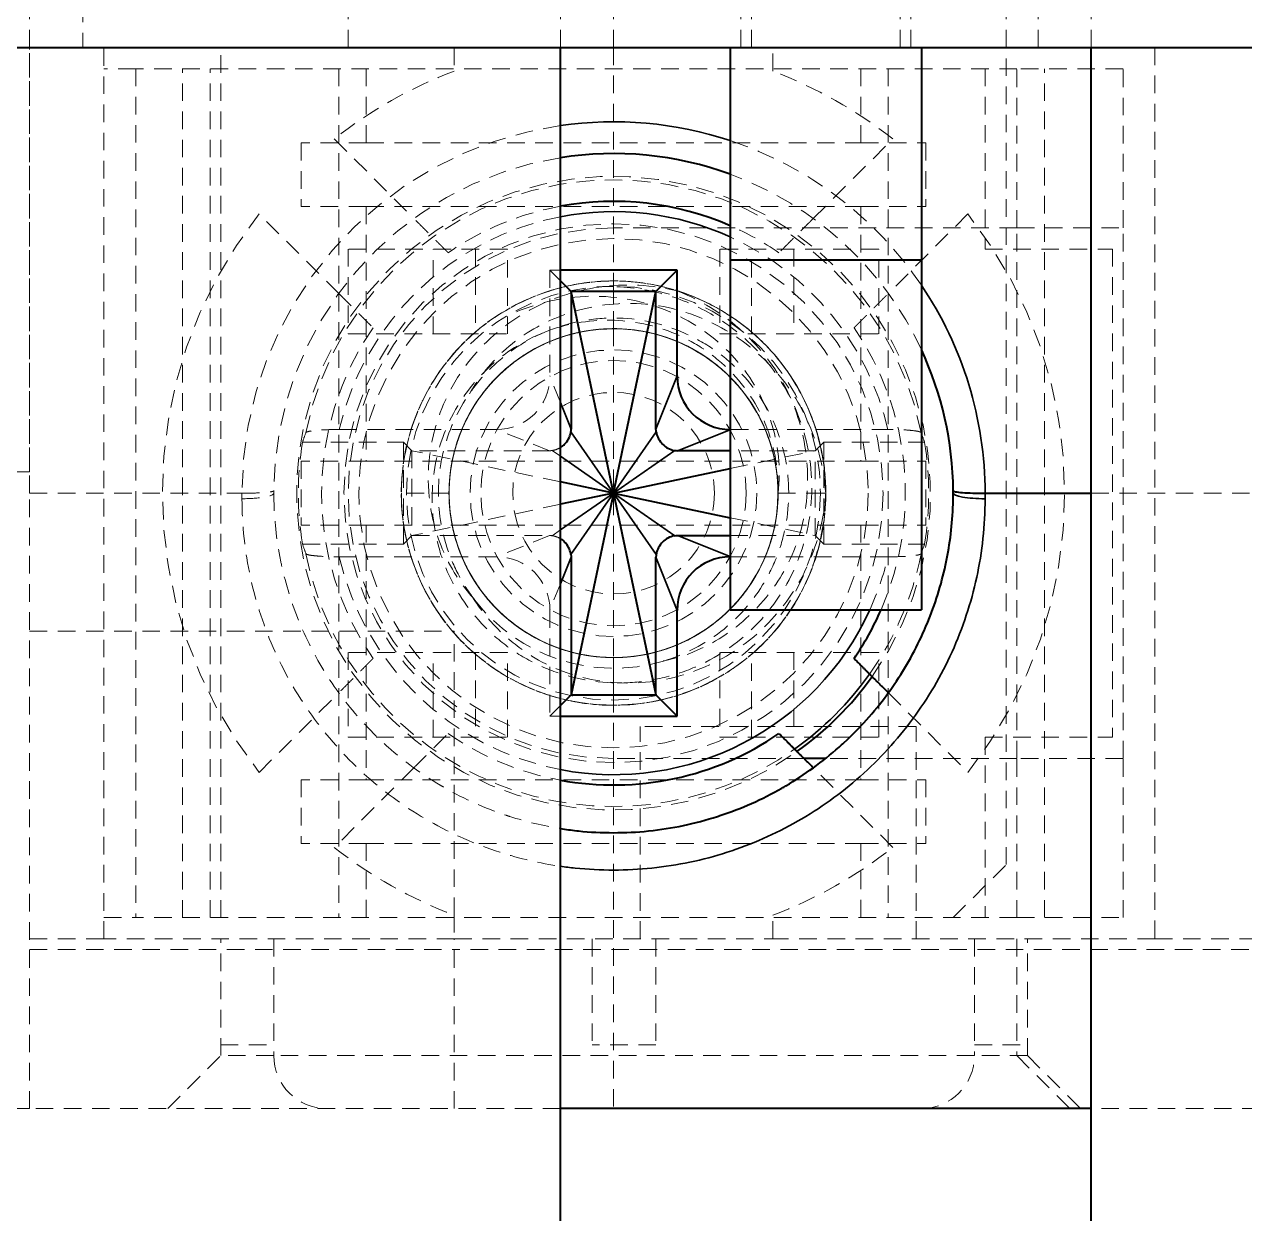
# Model space of a CAD drawing. Header units: inches. Extents: x 6934 to 18973, y 4254 to 7629.
# Drawn here: x 17099.73 to 17111.22, y 4811.96 to 4823.17 of the extents above; entities that cross this region are included whole.
import ezdxf

# ---------------------------------------------------------------- set-up
doc = ezdxf.new("R2010")
doc.units = ezdxf.units.IN
doc.header["$MEASUREMENT"] = 0
doc.linetypes.add('입력 정류부 ASSY$0$DASHED', pattern=[0.2067, 0.1654, -0.0413])
for name, color, linetype, lineweight, true_color in [('입력 정류부 ASSY$0$가려진 것(ISO)', 2, '입력 정류부 ASSY$0$DASHED', 18, 0xffff00), ('입력 정류부 ASSY$0$가려진 좁은 것(ISO)', 2, '입력 정류부 ASSY$0$DASHED', 18, 0xffff00), ('입력 정류부 ASSY$0$가시적인 것(ISO)', 3, 'Continuous', 40, 0x00ff00), ('입력 정류부 ASSY$0$가시적인 좁은 것(ISO)', 3, 'Continuous', 35, 0x00ff00)]:
    doc.layers.add(name, color=color, linetype=linetype, lineweight=lineweight, true_color=true_color)

# ---------------------------------------------------------------- blocks, each defined once
blk = doc.blocks.new('입력 정류부 ASSY')
at = {"layer": '입력 정류부 ASSY$0$가려진 것(ISO)'}
for p, q in [((450.704, 562.94), (450.704, 576.44)), ((455.704, 562.94), (455.704, 576.44)), ((454.904, 562.94), (454.904, 571.94)), ((448.704, 562.94), (448.704, 566.94)), ((451.204, 562.94), (451.204, 564.44)), ((452.404, 562.94), (452.404, 564.44)), ((454.004, 562.94), (454.004, 564.44)), ((455.204, 562.94), (455.204, 564.44)), ((445.704, 562.94), (445.704, 564.14)), ((446.204, 564.14), (446.204, 562.94)), ((452.504, 562.94), (452.504, 564.14)), ((453.904, 562.94), (453.904, 564.14)), ((445.704, 558.94), (445.704, 562.94)), ((445.704, 558.74), (445.704, 562.94)), ((446.404, 554.54), (446.404, 562.94)), ((447.504, 554.74), (447.504, 562.94)), ((449.704, 562.94), (449.704, 562.717)), ((451.204, 562.94), (451.204, 560.69)), ((452.704, 562.717), (452.704, 562.94)), ((454.904, 555.24), (454.904, 562.94)), ((456.304, 562.94), (456.304, 554.54)), ((446.704, 562.74), (446.404, 562.74)), ((455.004, 562.74), (446.704, 562.74)), ((446.704, 562.74), (446.704, 554.74)), ((454.704, 562.74), (454.704, 561.04)), ((456.004, 562.74), (455.004, 562.74)), ((456.004, 561.24), (456.004, 562.74)), ((448.574, 562.078), (449.323, 561.329)), ((453.086, 561.329), (453.835, 562.078)), ((448.262, 562.04), (448.262, 561.44)), ((448.875, 562.04), (448.262, 562.04)), ((448.875, 562.04), (453.534, 562.04)), ((453.534, 562.04), (454.146, 562.04)), ((454.146, 562.04), (454.146, 561.44)), ((448.875, 561.44), (448.262, 561.44)), ((448.875, 561.44), (453.534, 561.44)), ((453.534, 561.44), (454.146, 561.44)), ((448.616, 560.622), (447.866, 561.371)), ((454.542, 561.371), (453.793, 560.622)), ((455.004, 561.24), (451.204, 561.24)), ((455.004, 556.24), (455.004, 561.24)), ((455.004, 561.24), (456.004, 561.24)), ((456.004, 556.24), (456.004, 561.24)), ((450.204, 561.04), (448.704, 561.04)), ((448.704, 561.04), (448.704, 560.24)), ((449.504, 560.24), (449.504, 561.04)), ((450.204, 560.24), (450.204, 561.04)), ((453.704, 561.04), (452.204, 561.04)), ((452.204, 561.04), (452.204, 560.24)), ((452.904, 561.04), (452.904, 560.24)), ((453.704, 560.24), (453.704, 561.04)), ((454.704, 561.04), (455.904, 561.04)), ((455.904, 561.04), (455.904, 556.44)), ((450.604, 560.84), (450.604, 559.845)), ((450.704, 560.84), (450.604, 560.84)), ((450.704, 560.74), (450.604, 560.84)), ((448.704, 560.24), (450.204, 560.24)), ((451.204, 560.29), (451.204, 552.94)), ((452.204, 560.24), (453.704, 560.24)), ((448.62, 559.34), (450.099, 559.34)), ((452.309, 559.34), (453.788, 559.34)), ((448.275, 559.22), (449.224, 559.22)), ((449.224, 558.26), (449.224, 559.22)), ((449.304, 559.14), (449.224, 559.22)), ((453.104, 559.14), (453.184, 559.22)), ((453.184, 559.22), (454.134, 559.22)), ((453.184, 558.26), (453.184, 559.22)), ((449.304, 559.14), (449.304, 558.34)), ((450.602, 559.14), (449.304, 559.14)), ((450.704, 558.846), (449.304, 559.14)), ((453.104, 559.14), (452.304, 559.14)), ((452.304, 558.972), (453.104, 559.14)), ((453.104, 558.34), (453.104, 559.14)), ((448.262, 559.04), (448.262, 558.44)), ((448.875, 559.04), (448.262, 559.04)), ((448.875, 559.04), (453.534, 559.04)), ((453.534, 559.04), (454.146, 559.04)), ((454.146, 559.04), (454.146, 558.44)), ((445.704, 558.94), (444.204, 558.94)), ((445.704, 552.94), (445.704, 558.74)), ((445.704, 558.74), (447.704, 558.74)), ((455.704, 558.74), (457.304, 558.74)), ((450.704, 558.635), (449.304, 558.34)), ((448.875, 558.44), (448.262, 558.44)), ((448.875, 558.44), (453.534, 558.44)), ((452.304, 558.509), (453.104, 558.34)), ((453.534, 558.44), (454.146, 558.44)), ((449.304, 558.34), (449.224, 558.26)), ((449.304, 558.34), (450.602, 558.34)), ((452.304, 558.34), (453.104, 558.34)), ((453.104, 558.34), (453.184, 558.26)), ((448.275, 558.26), (449.224, 558.26)), ((453.184, 558.26), (454.134, 558.26)), ((450.099, 558.14), (448.62, 558.14)), ((453.788, 558.14), (452.309, 558.14)), ((450.604, 557.635), (450.604, 556.64)), ((445.704, 557.44), (449.704, 557.44)), ((449.704, 554.764), (449.704, 557.44)), ((450.204, 557.24), (448.704, 557.24)), ((448.704, 557.24), (448.704, 556.44)), ((449.504, 556.44), (449.504, 557.24)), ((450.204, 556.44), (450.204, 557.24)), ((453.704, 557.24), (452.204, 557.24)), ((452.204, 557.24), (452.204, 556.44)), ((452.904, 557.24), (452.904, 556.44)), ((453.704, 556.44), (453.704, 557.24)), ((447.866, 556.109), (448.616, 556.859)), ((453.793, 556.859), (454.542, 556.109)), ((450.704, 556.74), (450.604, 556.64)), ((450.604, 556.64), (450.704, 556.64)), ((451.454, 554.54), (451.454, 556.54)), ((454.054, 556.54), (451.454, 556.54)), ((454.054, 554.54), (454.054, 556.54)), ((448.704, 556.44), (450.204, 556.44)), ((452.204, 556.44), (453.704, 556.44)), ((454.704, 556.44), (454.704, 554.74)), ((454.704, 556.44), (455.904, 556.44)), ((452.997, 556.24), (451.204, 556.24)), ((455.004, 556.24), (453.202, 556.24)), ((456.004, 556.24), (455.004, 556.24)), ((456.004, 554.74), (456.004, 556.24)), ((449.323, 556.152), (448.574, 555.402)), ((453.835, 555.402), (453.086, 556.152)), ((448.262, 556.04), (448.262, 555.44)), ((448.875, 556.04), (448.262, 556.04)), ((448.875, 556.04), (453.534, 556.04)), ((453.534, 556.04), (454.146, 556.04)), ((454.146, 556.04), (454.146, 555.44)), ((448.875, 555.44), (448.262, 555.44)), ((448.875, 555.44), (453.534, 555.44)), ((453.534, 555.44), (454.146, 555.44)), ((454.404, 554.74), (454.904, 555.24)), ((446.404, 554.74), (446.704, 554.74)), ((455.004, 554.74), (446.704, 554.74)), ((449.704, 554.764), (449.704, 554.54)), ((452.704, 554.54), (452.704, 554.764)), ((455.004, 554.74), (456.004, 554.74)), ((445.704, 554.54), (446.404, 554.54)), ((449.704, 554.54), (446.404, 554.54)), ((447.504, 553.44), (447.504, 554.54)), ((448.004, 554.54), (448.004, 553.44)), ((449.704, 552.94), (449.704, 554.54)), ((449.704, 554.54), (452.704, 554.54)), ((451.004, 554.54), (451.004, 553.54)), ((451.604, 554.54), (451.604, 553.54)), ((456.304, 554.54), (452.704, 554.54)), ((454.604, 554.54), (454.604, 553.44)), ((455.004, 554.54), (455.004, 553.44)), ((455.104, 553.44), (455.104, 554.54)), ((456.304, 554.54), (457.704, 554.54)), ((445.704, 554.44), (449.704, 554.44)), ((474.704, 554.44), (449.704, 554.44)), ((447.504, 553.54), (448.004, 553.54)), ((451.604, 553.54), (451.004, 553.54)), ((454.604, 553.54), (455.104, 553.54)), ((447.004, 552.94), (447.504, 553.44)), ((448.004, 553.44), (447.504, 553.44)), ((455.104, 553.44), (454.604, 553.44)), ((455.004, 553.44), (455.504, 552.94)), ((455.104, 553.44), (455.604, 552.94)), ((444.504, 552.94), (445.704, 552.94)), ((450.704, 552.94), (445.704, 552.94)), ((468.704, 552.94), (455.704, 552.94))]:
    blk.add_line(p, q, dxfattribs=at)
for radius in [2.539, 2.4, 1.95, 1.35, 1.25, 0.95]:
    blk.add_circle((451.204, 558.74), radius, dxfattribs=at)
for centre, radius, start, end in [((451.204, 558.74), 4.25, 110.6673, 128.2437), ((451.204, 558.74), 4.25, 51.7563, 69.3327), ((451.204, 558.74), 3.2, 98.9893, 179.5703), ((451.204, 558.74), 3.2, 25.0078, 69.8945), ((451.204, 558.74), 2.986, 324.6398, 305.3602), ((451.204, 558.74), 2.75, 100.4757, 124.5243), ((451.204, 558.74), 4.25, 141.7563, 218.2437), ((451.204, 558.74), 4.25, 321.7563, 38.2437), ((451.204, 558.74), 2.5, 90, 270), ((451.204, 558.74), 2.75, 55.4757, 66.4218), ((451.204, 558.74), 2.75, 145.4757, 214.5243), ((451.204, 558.74), 1.55, 0.0859, 0), ((451.204, 558.74), 2.75, 336.4218, 34.5243), ((451.204, 558.74), 2.969, 170.6948, 189.3052), ((451.204, 558.74), 2.969, 350.6948, 9.3052), ((451.204, 558.74), 1.65, 217.486, 286.5238), ((451.204, 558.74), 2.75, 235.4757, 259.5243), ((451.204, 558.74), 4.25, 231.7563, 249.3327), ((451.204, 558.74), 4.25, 290.6673, 308.2437), ((448.504, 553.44), 0.5, 180, 270), ((454.104, 553.44), 0.5, 270, 0)]:
    blk.add_arc(centre, radius, start, end, dxfattribs=at)
for centre, major_axis, ratio, start_param, end_param in [((450.066, 559.879), (-0.393, 0.393), 0.939231, 2.387521, 3.895664), ((452.343, 559.879), (0.393, 0.393), 0.939231, 3.886534, 3.895664), ((716.757, 558.338), (-268.637, -0.023), 0.099501, 6.245907, 6.249295), ((185.651, 558.338), (268.637, -0.023), 0.099501, 0.03389, 0.037279), ((716.757, 559.143), (-268.637, 0.023), 0.099501, 0.03389, 0.037279), ((185.651, 559.143), (268.637, 0.023), 0.099501, 6.245907, 6.249295), ((450.066, 557.602), (-0.393, -0.393), 0.939231, 2.387521, 3.895664), ((452.343, 557.602), (0.393, -0.393), 0.939231, 2.387521, 2.396652)]:
    blk.add_ellipse(centre, major_axis=major_axis, ratio=ratio, start_param=start_param, end_param=end_param, dxfattribs=at)
for points, weights in [([(449.646, 561.006), (449.497, 561.155), (449.323, 561.329)], [1.33228603951, 1.25233484819, 1.17025125092]), ([(453.086, 561.329), (452.912, 561.155), (452.763, 561.006)], [1.17025125092, 1.25233484819, 1.33228603952]), ([(448.616, 560.622), (448.789, 560.448), (448.939, 560.299)], [1.17025125093, 1.25233484816, 1.33228603946]), ([(453.47, 560.299), (453.619, 560.448), (453.793, 560.622)], [1.33228603951, 1.25233484819, 1.17025125092]), ([(448.939, 557.182), (448.789, 557.032), (448.616, 556.859)], [1.33228603946, 1.25233484816, 1.17025125093]), ([(449.323, 556.152), (449.497, 556.325), (449.646, 556.475)], [1.17025125092, 1.25233484819, 1.33228603951])]:
    blk.add_rational_spline(points, weights, degree=2, dxfattribs=at)
for points, knots in [([(453.203, 558.739), (453.203, 558.938), (453.174, 559.135), (453.059, 559.512), (452.974, 559.692), (452.79, 559.965), (452.706, 560.067), (452.444, 560.326), (452.23, 560.478), (451.831, 560.645), (451.681, 560.689), (451.403, 560.734), (451.276, 560.743), (450.889, 560.731), (450.63, 560.672), (450.25, 560.504), (450.116, 560.426), (449.889, 560.252), (449.794, 560.163), (449.538, 559.873), (449.406, 559.649), (449.256, 559.23), (449.191, 558.974), (449.219, 558.401), (449.278, 558.141), (449.457, 557.757), (449.535, 557.629), (449.704, 557.411), (449.792, 557.318), (450.086, 557.063), (450.318, 556.93), (450.685, 556.806), (450.807, 556.776), (451.235, 556.717), (451.49, 556.754), (451.926, 556.858), (452.155, 556.967), (452.612, 557.283), (452.776, 557.49), (453.009, 557.85), (453.114, 558.089), (453.192, 558.486), (453.204, 558.613), (453.204, 558.867), (453.192, 558.994), (453.118, 559.374), (453.017, 559.619), (452.736, 560.051), (452.559, 560.234), (452.243, 560.453), (452.13, 560.516), (451.822, 560.652), (451.62, 560.706), (451.153, 560.757), (450.894, 560.733), (450.414, 560.591), (450.176, 560.477), (449.857, 560.224), (449.764, 560.134), (449.593, 559.932), (449.516, 559.82), (449.326, 559.472), (449.247, 559.219), (449.189, 558.706), (449.209, 558.452), (449.312, 558.082), (449.359, 557.961), (449.512, 557.656), (449.636, 557.483), (449.877, 557.239), (449.978, 557.155), (450.292, 556.944), (450.524, 556.845), (451.036, 556.729), (451.301, 556.728), (451.678, 556.793), (451.807, 556.829), (452.172, 556.973), (452.395, 557.114), (452.771, 557.471), (452.92, 557.682), (453.083, 558.049), (453.126, 558.185), (453.185, 558.46), (453.2, 558.6), (453.201, 558.74)], [0.000007, 0.000007, 0.000007, 0.000007, 0.059582, 0.059582, 0.118821, 0.118821, 0.158155, 0.158155, 0.229336, 0.229336, 0.268735, 0.268735, 0.301028, 0.301028, 0.366976, 0.366976, 0.406311, 0.406311, 0.439283, 0.439283, 0.504207, 0.504207, 0.552518, 0.552518, 0.589706, 0.589706, 0.609756, 0.609756, 0.626991, 0.626991, 0.662667, 0.662667, 0.679781, 0.679781, 0.721417, 0.721417, 0.783482, 0.783482, 0.869921, 0.869921, 0.97609, 0.97609, 1.024938, 1.024938, 1.073527, 1.073527, 1.173463, 1.173463, 1.271705, 1.271705, 1.321067, 1.321067, 1.401021, 1.401021, 1.502193, 1.502193, 1.59454, 1.59454, 1.637187, 1.637187, 1.682247, 1.682247, 1.768915, 1.768915, 1.854267, 1.854267, 1.897098, 1.897098, 1.967955, 1.967955, 2.011749, 2.011749, 2.094026, 2.094026, 2.186933, 2.186933, 2.23734, 2.23734, 2.334908, 2.334908, 2.433523, 2.433523, 2.487015, 2.487015, 2.540015, 2.540015, 2.540015, 2.540015]), ([(453.203, 558.74), (453.202, 558.891), (453.185, 559.043), (453.119, 559.331), (453.071, 559.468), (452.954, 559.716), (452.888, 559.828), (452.733, 560.036), (452.646, 560.132), (452.35, 560.399), (452.113, 560.539), (451.736, 560.672), (451.609, 560.703), (451.184, 560.762), (450.938, 560.73), (450.513, 560.633), (450.272, 560.526), (449.94, 560.296), (449.83, 560.201), (449.544, 559.889), (449.411, 559.656), (449.286, 559.312), (449.256, 559.198), (449.205, 558.907), (449.197, 558.728), (449.241, 558.256), (449.33, 558.013), (449.532, 557.627), (449.664, 557.449), (449.921, 557.202), (450.03, 557.116), (450.304, 556.945), (450.473, 556.87), (450.902, 556.748), (451.169, 556.726), (451.593, 556.773), (451.754, 556.81), (452.165, 556.965), (452.368, 557.103), (452.662, 557.361), (452.785, 557.505), (452.977, 557.802), (453.05, 557.953), (453.198, 558.396), (453.212, 558.658), (453.188, 559.022), (453.161, 559.174), (453.08, 559.442), (453.032, 559.56), (452.929, 559.757), (452.878, 559.838), (452.766, 559.993), (452.704, 560.066), (452.548, 560.225), (452.451, 560.308), (452.128, 560.531), (451.88, 560.64), (451.527, 560.716), (451.432, 560.729), (451.214, 560.744), (451.092, 560.74), (450.846, 560.711), (450.721, 560.683), (450.445, 560.595), (450.297, 560.528), (449.978, 560.333), (449.775, 560.172), (449.441, 559.719), (449.327, 559.473), (449.225, 559.055), (449.205, 558.894), (449.206, 558.58), (449.223, 558.427), (449.293, 558.132), (449.345, 557.992), (449.528, 557.622), (449.692, 557.409), (449.985, 557.151), (450.087, 557.077), (450.31, 556.947), (450.43, 556.892), (450.675, 556.809), (450.799, 556.779), (451.081, 556.74), (451.239, 556.737), (451.609, 556.771), (451.864, 556.828), (452.294, 557.053), (452.447, 557.164), (452.785, 557.487), (452.934, 557.709), (453.141, 558.176), (453.197, 558.429), (453.208, 558.951), (453.162, 559.213), (452.985, 559.68), (452.852, 559.91), (452.543, 560.234), (452.419, 560.335), (452.14, 560.514), (451.984, 560.588), (451.821, 560.641)], [-3.390178, -3.390178, -3.390178, -3.390178, -3.371636, -3.371636, -3.353997, -3.353997, -3.338157, -3.338157, -3.322382, -3.322382, -3.289638, -3.289638, -3.273696, -3.273696, -3.237281, -3.237281, -3.184004, -3.184004, -3.154198, -3.154198, -3.097138, -3.097138, -3.070006, -3.070006, -3.029066, -3.029066, -2.960825, -2.960825, -2.892156, -2.892156, -2.848915, -2.848915, -2.790998, -2.790998, -2.707711, -2.707711, -2.655539, -2.655539, -2.56855, -2.56855, -2.487686, -2.487686, -2.416001, -2.416001, -2.286286, -2.286286, -2.191721, -2.191721, -2.113793, -2.113793, -2.054865, -2.054865, -1.996119, -1.996119, -1.91739, -1.91739, -1.753633, -1.753633, -1.694344, -1.694344, -1.618881, -1.618881, -1.539938, -1.539938, -1.439192, -1.439192, -1.307156, -1.307156, -1.188354, -1.188354, -1.11572, -1.11572, -1.047455, -1.047455, -0.980954, -0.980954, -0.86399, -0.86399, -0.807694, -0.807694, -0.748738, -0.748738, -0.691828, -0.691828, -0.621275, -0.621275, -0.525499, -0.525499, -0.46514, -0.46514, -0.375145, -0.375145, -0.280571, -0.280571, -0.186369, -0.186369, -0.099543, -0.099543, -0.051517, -0.051517, 0, 0, 0, 0]), ([(449.893, 557.739), (449.81, 557.83), (449.705, 557.965), (449.545, 558.312), (449.497, 558.48), (449.435, 558.941), (449.477, 559.178), (449.561, 559.49), (449.644, 559.722), (449.976, 560.155), (450.161, 560.318), (450.602, 560.576), (450.842, 560.649), (451.314, 560.718), (451.571, 560.705), (451.821, 560.642)], [0.0003867, 0.0003867, 0.0003867, 0.0003867, 0.036933, 0.036933, 0.0670381, 0.0670381, 0.1181535, 0.1181535, 0.1677528, 0.1677528, 0.2070199, 0.2070199, 0.2508461, 0.2508461, 0.3025255, 0.3025255, 0.3025255, 0.3025255]), ([(452.754, 558.743), (452.758, 558.876), (452.745, 559.01), (452.685, 559.271), (452.638, 559.397), (452.48, 559.699), (452.349, 559.861), (452.111, 560.061), (452.025, 560.12), (451.748, 560.273), (451.544, 560.337), (451.123, 560.383), (450.91, 560.366), (450.501, 560.25), (450.309, 560.151), (449.968, 559.885), (449.824, 559.718), (449.606, 559.335), (449.536, 559.122), (449.481, 558.68), (449.497, 558.456), (449.584, 558.132), (449.624, 558.027), (449.769, 557.734), (449.906, 557.548), (450.176, 557.312), (450.269, 557.245), (450.469, 557.131), (450.574, 557.083), (450.901, 556.972), (451.131, 556.942), (451.476, 556.962), (451.591, 556.98), (451.817, 557.038), (451.927, 557.078), (452.247, 557.232), (452.44, 557.376), (452.761, 557.734), (452.886, 557.945), (453.046, 558.4), (453.081, 558.64), (453.058, 559.122), (453, 559.359), (452.846, 559.692), (452.783, 559.799), (452.565, 560.098), (452.383, 560.267), (452.03, 560.486), (451.874, 560.557), (451.545, 560.655), (451.375, 560.682), (451.204, 560.686)], [-1.467475, -1.467475, -1.467475, -1.467475, -1.421358, -1.421358, -1.374964, -1.374964, -1.303542, -1.303542, -1.267757, -1.267757, -1.194711, -1.194711, -1.122411, -1.122411, -1.049221, -1.049221, -0.974178, -0.974178, -0.897563, -0.897563, -0.821369, -0.821369, -0.782976, -0.782976, -0.709701, -0.709701, -0.675322, -0.675322, -0.64062, -0.64062, -0.571763, -0.571763, -0.536741, -0.536741, -0.501709, -0.501709, -0.430115, -0.430115, -0.35782, -0.35782, -0.286329, -0.286329, -0.213765, -0.213765, -0.176539, -0.176539, -0.102866, -0.102866, -0.051425, -0.051425, -0.000047, -0.000047, -0.000047, -0.000047]), ([(452.754, 558.74), (452.782, 558.968), (452.758, 559.206), (452.683, 559.43), (452.609, 559.654), (452.485, 559.864), (452.315, 560.044), (452.145, 560.224), (451.928, 560.372), (451.691, 560.467), (451.454, 560.562), (451.197, 560.605), (450.938, 560.594), (450.679, 560.583), (450.418, 560.517), (450.179, 560.399)], [0, 0, 0, 0, 0.2, 0.2, 0.2, 0.4, 0.4, 0.4, 0.6, 0.6, 0.6, 0.8, 0.8, 0.8, 1, 1, 1, 1]), ([(451.204, 560.686), (451.18, 560.687), (451.156, 560.687), (451.107, 560.686), (451.083, 560.686), (451.059, 560.685)], [-0.01457087, -0.01457087, -0.01457087, -0.01457087, -0.00729764, -0.00729764, -0.00001596, -0.00001596, -0.00001596, -0.00001596]), ([(451.82, 560.64), (452.025, 560.557), (452.217, 560.439), (452.526, 560.171), (452.674, 560.009), (452.915, 559.578), (452.992, 559.335), (453.046, 558.861), (453.032, 558.631), (452.912, 558.168), (452.803, 557.973), (452.564, 557.651), (452.409, 557.504), (452.052, 557.271), (451.866, 557.198), (451.673, 557.159)], [0.0000368, 0.0000368, 0.0000368, 0.0000368, 0.066496, 0.066496, 0.1229128, 0.1229128, 0.1807284, 0.1807284, 0.2333007, 0.2333007, 0.29152, 0.29152, 0.3555191, 0.3555191, 0.4215744, 0.4215744, 0.4215744, 0.4215744]), ([(453.203, 558.739), (453.185, 558.977), (453.126, 559.213), (452.951, 559.598), (452.83, 559.801), (452.451, 560.169), (452.24, 560.306), (451.789, 560.488), (451.565, 560.531), (451.109, 560.526), (450.884, 560.481), (450.5, 560.326), (450.336, 560.227), (450.055, 559.98), (449.938, 559.834), (449.847, 559.675)], [0.0000003, 0.0000003, 0.0000003, 0.0000003, 0.0716294, 0.0716294, 0.1268768, 0.1268768, 0.1753995, 0.1753995, 0.2224904, 0.2224904, 0.2683989, 0.2683989, 0.3069655, 0.3069655, 0.3443353, 0.3443353, 0.3443353, 0.3443353]), ([(451.674, 557.158), (451.856, 557.213), (452.028, 557.298), (452.353, 557.537), (452.498, 557.694), (452.665, 557.966), (452.712, 558.062), (452.787, 558.262), (452.815, 558.366), (452.867, 558.68), (452.861, 558.895), (452.791, 559.206), (452.758, 559.307), (452.636, 559.583), (452.527, 559.746), (452.318, 559.963), (452.237, 560.032), (452.063, 560.153), (451.97, 560.205), (451.679, 560.335), (451.469, 560.383), (451.149, 560.393), (451.042, 560.386), (450.728, 560.334), (450.527, 560.26), (450.255, 560.094), (450.169, 560.029), (450.011, 559.885), (449.94, 559.806), (449.751, 559.55), (449.66, 559.358), (449.58, 559.051), (449.564, 558.946), (449.546, 558.649), (449.567, 558.458), (449.649, 558.179), (449.686, 558.085), (449.777, 557.905), (449.831, 557.819), (449.893, 557.739)], [-0.8404494, -0.8404494, -0.8404494, -0.8404494, -0.783137, -0.783137, -0.7194337, -0.7194337, -0.687226, -0.687226, -0.6552146, -0.6552146, -0.5913606, -0.5913606, -0.5594308, -0.5594308, -0.5008563, -0.5008563, -0.4689192, -0.4689192, -0.4371665, -0.4371665, -0.3730272, -0.3730272, -0.3409886, -0.3409886, -0.2773983, -0.2773983, -0.2451589, -0.2451589, -0.21318, -0.21318, -0.1498121, -0.1498121, -0.1178841, -0.1178841, -0.0605763, -0.0605763, -0.0304348, -0.0304348, -0.0000152, -0.0000152, -0.0000152, -0.0000152]), ([(451.204, 560.29), (451.082, 560.29), (450.96, 560.276), (450.721, 560.218), (450.606, 560.175), (450.322, 560.028), (450.163, 559.904), (449.873, 559.571), (449.784, 559.38), (449.672, 559.04), (449.644, 558.844), (449.671, 558.436), (449.726, 558.235), (449.906, 557.869), (450.03, 557.708), (450.335, 557.443), (450.511, 557.34), (450.927, 557.196), (451.136, 557.183), (451.5, 557.207), (451.692, 557.256), (452.053, 557.427), (452.22, 557.553), (452.454, 557.813), (452.579, 557.98), (452.731, 558.409), (452.761, 558.612), (452.743, 559.022), (452.692, 559.219), (452.519, 559.582), (452.402, 559.743), (452.089, 560.034), (451.903, 560.134), (451.581, 560.252), (451.383, 560.298), (450.948, 560.282), (450.746, 560.234), (450.374, 560.065), (450.208, 559.945), (449.935, 559.65), (449.828, 559.479), (449.669, 559.067), (449.651, 558.856), (449.66, 558.555), (449.683, 558.348), (449.867, 557.931), (449.987, 557.761), (450.252, 557.507), (450.417, 557.383), (450.83, 557.224), (451.03, 557.188), (451.467, 557.194), (451.666, 557.252), (451.999, 557.397), (452.163, 557.507), (452.437, 557.781), (452.548, 557.945), (452.693, 558.278), (452.75, 558.477), (452.757, 558.914), (452.721, 559.115), (452.561, 559.528), (452.437, 559.693), (452.184, 559.957), (452.013, 560.077), (451.596, 560.261), (451.389, 560.284), (451.088, 560.294), (450.878, 560.275), (450.466, 560.117), (450.295, 560.01), (449.999, 559.736), (449.879, 559.57), (449.711, 559.198), (449.663, 558.997), (449.647, 558.562), (449.692, 558.364), (449.81, 558.042), (449.91, 557.856), (450.201, 557.543), (450.363, 557.425), (450.725, 557.252), (450.922, 557.202), (451.332, 557.183), (451.535, 557.214), (451.965, 557.366), (452.132, 557.491), (452.392, 557.725), (452.517, 557.892), (452.689, 558.253), (452.737, 558.445), (452.761, 558.809), (452.749, 559.018), (452.604, 559.434), (452.502, 559.609), (452.237, 559.915), (452.075, 560.038), (451.709, 560.219), (451.509, 560.273), (451.1, 560.301), (450.905, 560.272), (450.565, 560.161), (450.373, 560.072), (450.04, 559.782), (449.916, 559.623), (449.77, 559.339), (449.726, 559.223), (449.669, 558.985), (449.655, 558.863), (449.655, 558.74)], [0.000047, 0.000047, 0.000047, 0.000047, 0.036804, 0.036804, 0.073743, 0.073743, 0.13349, 0.13349, 0.207286, 0.207286, 0.292956, 0.292956, 0.378087, 0.378087, 0.463171, 0.463171, 0.546088, 0.546088, 0.646143, 0.646143, 0.760271, 0.760271, 0.880105, 0.880105, 0.964732, 0.964732, 1.03175, 1.03175, 1.101243, 1.101243, 1.167328, 1.167328, 1.245663, 1.245663, 1.318857, 1.318857, 1.382695, 1.382695, 1.447469, 1.447469, 1.509973, 1.509973, 1.586951, 1.586951, 1.649574, 1.649574, 1.700346, 1.700346, 1.740808, 1.740808, 1.774044, 1.774044, 1.813539, 1.813539, 1.858727, 1.858727, 1.903914, 1.903914, 1.94341, 1.94341, 1.976645, 1.976645, 2.017108, 2.017108, 2.067879, 2.067879, 2.130502, 2.130502, 2.20748, 2.20748, 2.269984, 2.269984, 2.334758, 2.334758, 2.398596, 2.398596, 2.471791, 2.471791, 2.550126, 2.550126, 2.61621, 2.61621, 2.685703, 2.685703, 2.752722, 2.752722, 2.837348, 2.837348, 2.957183, 2.957183, 3.07131, 3.07131, 3.171365, 3.171365, 3.254282, 3.254282, 3.339367, 3.339367, 3.424497, 3.424497, 3.510168, 3.510168, 3.583963, 3.583963, 3.64371, 3.64371, 3.680662, 3.680662, 3.717405, 3.717405, 3.717405, 3.717405]), ([(449.655, 558.74), (449.655, 558.618), (449.669, 558.496), (449.726, 558.257), (449.77, 558.142), (449.916, 557.857), (450.04, 557.699), (450.373, 557.409), (450.565, 557.32), (450.905, 557.208), (451.1, 557.18), (451.509, 557.207), (451.709, 557.262), (452.075, 557.442), (452.237, 557.566), (452.502, 557.871), (452.604, 558.047), (452.749, 558.463), (452.761, 558.672), (452.737, 559.036), (452.689, 559.228), (452.517, 559.589), (452.392, 559.756), (452.132, 559.99), (451.965, 560.115), (451.535, 560.267), (451.332, 560.297), (450.922, 560.279), (450.725, 560.228), (450.363, 560.055), (450.201, 559.938), (449.91, 559.625), (449.81, 559.439), (449.692, 559.117), (449.647, 558.919), (449.663, 558.484), (449.711, 558.282), (449.879, 557.91), (449.999, 557.744), (450.295, 557.471), (450.466, 557.364), (450.878, 557.205), (451.088, 557.187), (451.389, 557.196), (451.596, 557.219), (452.013, 557.403), (452.184, 557.523), (452.437, 557.788), (452.561, 557.953), (452.721, 558.366), (452.757, 558.566), (452.75, 559.003), (452.693, 559.202), (452.548, 559.535), (452.437, 559.699), (452.163, 559.973), (451.999, 560.084), (451.666, 560.229), (451.467, 560.286), (451.03, 560.293), (450.83, 560.257), (450.417, 560.097), (450.252, 559.973), (449.987, 559.72), (449.867, 559.549), (449.683, 559.132), (449.66, 558.925), (449.651, 558.624), (449.669, 558.414), (449.828, 558.002), (449.935, 557.831), (450.208, 557.535), (450.374, 557.415), (450.746, 557.247), (450.948, 557.199), (451.383, 557.183), (451.581, 557.228), (451.903, 557.346), (452.089, 557.446), (452.402, 557.737), (452.519, 557.899), (452.692, 558.261), (452.743, 558.458), (452.761, 558.868), (452.731, 559.071), (452.579, 559.501), (452.454, 559.668), (452.22, 559.928), (452.053, 560.053), (451.692, 560.225), (451.5, 560.273), (451.136, 560.297), (450.927, 560.284), (450.511, 560.14), (450.335, 560.038), (450.03, 559.772), (449.906, 559.611), (449.726, 559.245), (449.671, 559.045), (449.644, 558.636), (449.672, 558.441), (449.784, 558.101), (449.873, 557.909), (450.163, 557.576), (450.322, 557.452), (450.606, 557.306), (450.721, 557.262), (450.96, 557.205), (451.082, 557.191), (451.204, 557.191)], [-3.717517, -3.717517, -3.717517, -3.717517, -3.680772, -3.680772, -3.64382, -3.64382, -3.584071, -3.584071, -3.510274, -3.510274, -3.424602, -3.424602, -3.339469, -3.339469, -3.254383, -3.254383, -3.171464, -3.171464, -3.071407, -3.071407, -2.957276, -2.957276, -2.837439, -2.837439, -2.752811, -2.752811, -2.685791, -2.685791, -2.616296, -2.616296, -2.55021, -2.55021, -2.471873, -2.471873, -2.398677, -2.398677, -2.334837, -2.334837, -2.270062, -2.270062, -2.207556, -2.207556, -2.130577, -2.130577, -2.067952, -2.067952, -2.017179, -2.017179, -1.976716, -1.976716, -1.94348, -1.94348, -1.903983, -1.903983, -1.858795, -1.858795, -1.813606, -1.813606, -1.77411, -1.77411, -1.740874, -1.740874, -1.70041, -1.70041, -1.649637, -1.649637, -1.587013, -1.587013, -1.510033, -1.510033, -1.447528, -1.447528, -1.382752, -1.382752, -1.318913, -1.318913, -1.245717, -1.245717, -1.16738, -1.16738, -1.101293, -1.101293, -1.031799, -1.031799, -0.964779, -0.964779, -0.880151, -0.880151, -0.760313, -0.760313, -0.646183, -0.646183, -0.546126, -0.546126, -0.463207, -0.463207, -0.37812, -0.37812, -0.292988, -0.292988, -0.207315, -0.207315, -0.133518, -0.133518, -0.073769, -0.073769, -0.036817, -0.036817, -0.000073, -0.000073, -0.000073, -0.000073]), ([(451.204, 557.191), (451.327, 557.191), (451.449, 557.205), (451.687, 557.262), (451.803, 557.306), (452.087, 557.452), (452.246, 557.576), (452.536, 557.909), (452.625, 558.101), (452.736, 558.441), (452.765, 558.636), (452.737, 559.045), (452.683, 559.245), (452.502, 559.611), (452.379, 559.772), (452.074, 560.038), (451.898, 560.14), (451.482, 560.284), (451.273, 560.297), (450.909, 560.273), (450.717, 560.225), (450.356, 560.053), (450.189, 559.928), (449.955, 559.668), (449.83, 559.501), (449.678, 559.071), (449.647, 558.868), (449.666, 558.458), (449.716, 558.261), (449.889, 557.899), (450.007, 557.737), (450.32, 557.446), (450.506, 557.346), (450.828, 557.228), (451.026, 557.183), (451.461, 557.199), (451.662, 557.247), (452.034, 557.415), (452.2, 557.535), (452.474, 557.831), (452.581, 558.002), (452.739, 558.414), (452.758, 558.624), (452.748, 558.925), (452.725, 559.132), (452.542, 559.549), (452.422, 559.72), (452.157, 559.973), (451.992, 560.097), (451.579, 560.257), (451.378, 560.293), (450.941, 560.286), (450.742, 560.229), (450.409, 560.084), (450.245, 559.973), (449.971, 559.699), (449.861, 559.535), (449.716, 559.202), (449.658, 559.003), (449.652, 558.566), (449.688, 558.366), (449.847, 557.953), (449.971, 557.788), (450.225, 557.523), (450.395, 557.403), (450.812, 557.219), (451.019, 557.196), (451.32, 557.187), (451.531, 557.205), (451.943, 557.364), (452.114, 557.471), (452.409, 557.744), (452.529, 557.91), (452.698, 558.282), (452.746, 558.484), (452.762, 558.919), (452.716, 559.117), (452.598, 559.439), (452.498, 559.625), (452.207, 559.938), (452.046, 560.055), (451.684, 560.228), (451.486, 560.279), (451.076, 560.297), (450.873, 560.267), (450.444, 560.115), (450.277, 559.99), (450.017, 559.756), (449.891, 559.589), (449.72, 559.228), (449.671, 559.036), (449.647, 558.672), (449.66, 558.463), (449.805, 558.047), (449.907, 557.871), (450.172, 557.566), (450.334, 557.442), (450.699, 557.262), (450.9, 557.207), (451.308, 557.18), (451.504, 557.208), (451.844, 557.32), (452.035, 557.409), (452.368, 557.699), (452.492, 557.857), (452.639, 558.142), (452.682, 558.257), (452.74, 558.496), (452.754, 558.618), (452.754, 558.74)], [-3.71751, -3.71751, -3.71751, -3.71751, -3.680765, -3.680765, -3.643813, -3.643813, -3.584064, -3.584064, -3.510267, -3.510267, -3.424595, -3.424595, -3.339463, -3.339463, -3.254377, -3.254377, -3.171458, -3.171458, -3.071401, -3.071401, -2.95727, -2.95727, -2.837433, -2.837433, -2.752805, -2.752805, -2.685785, -2.685785, -2.616291, -2.616291, -2.550204, -2.550204, -2.471868, -2.471868, -2.398672, -2.398672, -2.334832, -2.334832, -2.270057, -2.270057, -2.207551, -2.207551, -2.130572, -2.130572, -2.067948, -2.067948, -2.017175, -2.017175, -1.976711, -1.976711, -1.943475, -1.943475, -1.903979, -1.903979, -1.85879, -1.85879, -1.813602, -1.813602, -1.774105, -1.774105, -1.740869, -1.740869, -1.700406, -1.700406, -1.649633, -1.649633, -1.587009, -1.587009, -1.510029, -1.510029, -1.447524, -1.447524, -1.382749, -1.382749, -1.318909, -1.318909, -1.245713, -1.245713, -1.167376, -1.167376, -1.10129, -1.10129, -1.031796, -1.031796, -0.964776, -0.964776, -0.880148, -0.880148, -0.760311, -0.760311, -0.64618, -0.64618, -0.546123, -0.546123, -0.463204, -0.463204, -0.378118, -0.378118, -0.292986, -0.292986, -0.207313, -0.207313, -0.133516, -0.133516, -0.073768, -0.073768, -0.036816, -0.036816, -0.000071, -0.000071, -0.000071, -0.000071]), ([(452.754, 558.74), (452.754, 558.849), (452.742, 558.958), (452.697, 559.171), (452.663, 559.274), (452.537, 559.556), (452.42, 559.722), (452.092, 560.036), (451.902, 560.132), (451.573, 560.26), (451.371, 560.295), (451.024, 560.286), (450.815, 560.262), (450.4, 560.08), (450.234, 559.965), (449.941, 559.666), (449.835, 559.488), (449.672, 559.084), (449.653, 558.874), (449.657, 558.578), (449.677, 558.369), (449.857, 557.95), (449.969, 557.784), (450.248, 557.505), (450.414, 557.393), (450.833, 557.213), (451.042, 557.193), (451.338, 557.189), (451.548, 557.208), (451.952, 557.371), (452.13, 557.477), (452.429, 557.77), (452.544, 557.936), (452.726, 558.351), (452.75, 558.56), (452.759, 558.907), (452.724, 559.109), (452.596, 559.438), (452.5, 559.628), (452.186, 559.956), (452.02, 560.073), (451.738, 560.199), (451.635, 560.233), (451.422, 560.278), (451.313, 560.29), (451.204, 560.29)], [-1.467544, -1.467544, -1.467544, -1.467544, -1.434845, -1.434845, -1.402183, -1.402183, -1.342612, -1.342612, -1.266807, -1.266807, -1.160829, -1.160829, -1.086491, -1.086491, -1.028607, -1.028607, -0.964311, -0.964311, -0.876608, -0.876608, -0.795575, -0.795575, -0.733796, -0.733796, -0.672017, -0.672017, -0.590984, -0.590984, -0.50328, -0.50328, -0.438984, -0.438984, -0.381101, -0.381101, -0.306762, -0.306762, -0.200784, -0.200784, -0.124979, -0.124979, -0.065409, -0.065409, -0.032727, -0.032727, -0.000047, -0.000047, -0.000047, -0.000047]), ([(448.62, 559.34), (448.582, 559.34), (448.537, 559.339), (448.466, 559.337), (448.428, 559.334), (448.373, 559.329), (448.347, 559.325), (448.318, 559.318), (448.308, 559.314), (448.307, 559.311)], [-0.04536887, -0.04536887, -0.04536887, -0.04536887, -0.03388591, -0.03388591, -0.02243125, -0.02243125, -0.01111462, -0.01111462, -0.00052219, -0.00052219, -0.00052219, -0.00052219]), ([(454.101, 559.311), (454.1, 559.314), (454.091, 559.318), (454.061, 559.325), (454.035, 559.329), (453.981, 559.334), (453.943, 559.337), (453.872, 559.339), (453.827, 559.34), (453.788, 559.34)], [-0.17980618, -0.17980618, -0.17980618, -0.17980618, -0.16921375, -0.16921375, -0.15789712, -0.15789712, -0.14644246, -0.14644246, -0.1349595, -0.1349595, -0.1349595, -0.1349595]), ([(450.627, 559.142), (450.629, 559.142), (450.631, 559.143), (450.653, 559.146), (450.673, 559.153), (450.696, 559.166), (450.7, 559.168), (450.704, 559.17)], [0.017098078, 0.017098078, 0.017098078, 0.017098078, 0.017773807, 0.017773807, 0.023849465, 0.023849465, 0.025137501, 0.025137501, 0.025137501, 0.025137501]), ([(447.704, 558.74), (447.744, 558.74), (447.783, 558.74), (447.819, 558.741), (447.856, 558.742), (447.889, 558.744), (447.917, 558.746), (447.944, 558.749), (447.967, 558.751), (447.982, 558.754), (447.997, 558.757), (448.004, 558.761), (448.004, 558.764)], [0, 0, 0, 0, 0.25, 0.25, 0.25, 0.5, 0.5, 0.5, 0.75, 0.75, 0.75, 1, 1, 1, 1]), ([(448.004, 558.764), (448.004, 558.76), (448.004, 558.752), (448.004, 558.744), (448.004, 558.74)], [0, 0, 0, 0, 0.5, 0.9999992, 0.9999992, 0.9999992, 0.9999992]), ([(448.004, 558.74), (448.004, 558.558), (448.02, 558.377), (448.05, 558.199), (448.058, 558.153), (448.067, 558.108), (448.077, 558.062), (448.117, 557.879), (448.172, 557.7), (448.243, 557.528), (448.258, 557.492), (448.273, 557.456), (448.289, 557.42), (448.369, 557.244), (448.464, 557.077), (448.573, 556.919), (448.591, 556.893), (448.61, 556.866), (448.629, 556.84), (448.747, 556.681), (448.879, 556.533), (449.023, 556.399), (449.042, 556.382), (449.061, 556.364), (449.08, 556.347), (449.232, 556.212), (449.396, 556.092), (449.571, 555.989), (449.587, 555.979), (449.603, 555.97), (449.619, 555.96), (449.801, 555.857), (449.993, 555.771), (450.191, 555.705), (450.203, 555.701), (450.214, 555.697), (450.226, 555.694), (450.382, 555.643), (450.542, 555.605), (450.704, 555.58)], [0, 0, 0, 0, 0.0530127, 0.0530127, 0.0530127, 0.0666667, 0.0666667, 0.0666667, 0.1216854, 0.1216854, 0.1216854, 0.1333333, 0.1333333, 0.1333333, 0.1903496, 0.1903496, 0.1903496, 0.2, 0.2, 0.2, 0.2590156, 0.2590156, 0.2590156, 0.2666667, 0.2666667, 0.2666667, 0.3276826, 0.3276826, 0.3276826, 0.3333333, 0.3333333, 0.3333333, 0.3963505, 0.3963505, 0.3963505, 0.4, 0.4, 0.4, 0.4495257, 0.4495257, 0.4495257, 0.4495257]), ([(452.754, 558.74), (452.82, 558.74), (452.887, 558.74), (453.021, 558.74), (453.088, 558.74), (453.154, 558.74)], [-0.04630337, -0.04630337, -0.04630337, -0.04630337, -0.0231476, -0.0231476, -0.00002676, -0.00002676, -0.00002676, -0.00002676]), ([(449.87, 557.769), (449.928, 557.676), (449.994, 557.589), (450.153, 557.416), (450.249, 557.332), (450.488, 557.164), (450.686, 557.053), (451.158, 556.948), (451.393, 556.934), (451.878, 557.017), (452.103, 557.103), (452.568, 557.391), (452.736, 557.586), (452.943, 557.87), (453.028, 558.03), (453.153, 558.374), (453.191, 558.556), (453.204, 558.739)], [0.0045848, 0.0045848, 0.0045848, 0.0045848, 0.0372467, 0.0372467, 0.0751879, 0.0751879, 0.1248691, 0.1248691, 0.1621487, 0.1621487, 0.1969453, 0.1969453, 0.2422713, 0.2422713, 0.2904655, 0.2904655, 0.3390433, 0.3390433, 0.3390433, 0.3390433]), ([(450.704, 558.31), (450.7, 558.313), (450.696, 558.315), (450.673, 558.327), (450.653, 558.334), (450.631, 558.338), (450.629, 558.338), (450.627, 558.339)], [-0.203400586, -0.203400586, -0.203400586, -0.203400586, -0.202112549, -0.202112549, -0.196036891, -0.196036891, -0.195361162, -0.195361162, -0.195361162, -0.195361162]), ([(448.307, 558.17), (448.308, 558.166), (448.318, 558.162), (448.347, 558.155), (448.373, 558.152), (448.428, 558.146), (448.466, 558.144), (448.537, 558.141), (448.582, 558.14), (448.62, 558.14)], [-0.17980618, -0.17980618, -0.17980618, -0.17980618, -0.16921375, -0.16921375, -0.15789712, -0.15789712, -0.14644246, -0.14644246, -0.1349595, -0.1349595, -0.1349595, -0.1349595]), ([(453.788, 558.14), (453.827, 558.14), (453.872, 558.141), (453.943, 558.144), (453.981, 558.146), (454.035, 558.152), (454.061, 558.155), (454.091, 558.162), (454.1, 558.166), (454.101, 558.17)], [-0.04536887, -0.04536887, -0.04536887, -0.04536887, -0.03388591, -0.03388591, -0.02243125, -0.02243125, -0.01111462, -0.01111462, -0.00052219, -0.00052219, -0.00052219, -0.00052219])]:
    blk.add_open_spline(points, degree=3, knots=knots, dxfattribs=at)
for points in [[(451.059, 560.685), (451.056, 560.685), (451.053, 560.684), (451.05, 560.684)], [(450.627, 559.142), (450.619, 559.141), (450.61, 559.14), (450.602, 559.14)], [(452.754, 558.743), (452.754, 558.742), (452.754, 558.741), (452.754, 558.74)], [(450.627, 558.339), (450.619, 558.34), (450.61, 558.34), (450.602, 558.34)], [(449.895, 557.736), (449.894, 557.737), (449.894, 557.738), (449.893, 557.739)], [(449.895, 557.736), (449.895, 557.736), (449.895, 557.736), (449.895, 557.736)], [(451.674, 557.158), (451.674, 557.158), (451.674, 557.158), (451.674, 557.158)]]:
    blk.add_open_spline(points, degree=3, dxfattribs=at)
at = {"layer": '입력 정류부 ASSY$0$가려진 좁은 것(ISO)'}
for p, q in [((447.145, 554.74), (447.145, 562.74)), ((447.404, 554.74), (447.404, 562.74)), ((448.616, 562.74), (448.616, 554.74)), ((448.875, 562.74), (448.875, 562.04)), ((453.534, 562.74), (453.534, 562.04)), ((453.792, 562.74), (453.792, 554.74)), ((455.004, 561.24), (455.004, 562.74)), ((455.263, 554.74), (455.263, 562.74)), ((448.875, 561.44), (448.875, 559.04)), ((453.534, 561.44), (453.534, 559.04)), ((449.904, 561.04), (449.904, 560.24)), ((452.504, 560.24), (452.504, 561.04)), ((451.204, 560.29), (451.204, 560.69)), ((451.204, 560.686), (451.204, 560.29)), ((450.704, 559.594), (450.604, 559.845)), ((450.602, 559.14), (450.099, 559.34)), ((452.304, 559.338), (452.309, 559.34)), ((450.704, 559.088), (450.627, 559.142)), ((449.254, 558.74), (449.654, 558.74)), ((449.654, 558.74), (449.254, 558.74)), ((453.154, 558.74), (453.203, 558.74)), ((453.203, 558.74), (453.154, 558.74)), ((448.875, 558.44), (448.875, 556.04)), ((453.534, 558.44), (453.534, 556.04)), ((450.602, 558.34), (450.099, 558.14)), ((450.704, 558.393), (450.627, 558.339)), ((452.304, 558.142), (452.309, 558.14)), ((450.704, 557.887), (450.604, 557.635)), ((449.904, 557.24), (449.904, 556.44)), ((451.204, 557.19), (451.204, 556.79)), ((451.204, 556.79), (451.204, 557.19)), ((452.504, 556.44), (452.504, 557.24)), ((455.004, 554.74), (455.004, 556.24)), ((448.875, 555.44), (448.875, 554.74)), ((453.534, 555.44), (453.534, 554.74)), ((454.604, 553.44), (448.004, 553.44))]:
    blk.add_line(p, q, dxfattribs=at)
for radius, start, end in [(3.5, 98.2132, 180), (3.5, 34.0477, 71.6823), (2.953, 11.1405, 168.8595), (2.653, 100.864, 166.9281), (2.653, 13.0719, 65.5026), (2.953, 191.1405, 305.251), (2.953, 324.749, 348.8595), (2.653, 193.0719, 259.136), (2.653, 335.5026, 346.9281)]:
    blk.add_arc((451.204, 558.74), radius, start, end, dxfattribs=at)
blk.add_ellipse((447.704, 558.74), major_axis=(0.3, 0), ratio=0.173648, start_param=4.712305, end_param=6.283185, dxfattribs=at)
for points, knots in [([(447.704, 558.74), (447.704, 558.732), (447.704, 558.714), (447.704, 558.697), (447.704, 558.688)], [0.0000253, 0.0000253, 0.0000253, 0.0000253, 0.5, 1, 1, 1, 1]), ([(447.704, 558.688), (447.704, 558.435), (447.758, 557.943), (447.993, 557.232), (448.368, 556.595), (448.864, 556.052), (449.458, 555.626), (450.084, 555.351), (450.511, 555.252), (450.704, 555.224)], [0, 0, 0, 0, 0.0666667, 0.1333333, 0.2, 0.2666667, 0.3333333, 0.4, 0.4538994, 0.4538994, 0.4538994, 0.4538994])]:
    blk.add_open_spline(points, degree=3, knots=knots, dxfattribs=at)
at = {"layer": '입력 정류부 ASSY$0$가시적인 것(ISO)'}
for p, q in [((435.004, 562.94), (489.404, 562.94)), ((450.704, 514.94), (450.704, 562.94)), ((452.304, 562.94), (452.304, 560.94)), ((454.104, 562.94), (454.104, 560.94)), ((455.704, 510.94), (455.704, 562.94)), ((452.304, 560.94), (452.304, 557.64)), ((452.304, 560.94), (454.104, 560.94)), ((454.104, 560.94), (454.104, 557.64)), ((451.804, 560.84), (450.704, 560.84)), ((451.604, 560.64), (451.804, 560.84)), ((451.804, 559.845), (451.804, 560.84)), ((450.804, 560.64), (450.704, 560.74)), ((450.804, 560.64), (450.804, 559.342)), ((451.604, 560.64), (450.804, 560.64)), ((451.204, 558.74), (450.804, 560.64)), ((451.204, 558.74), (451.604, 560.64)), ((451.604, 559.342), (451.604, 560.64)), ((452.304, 559.14), (451.806, 559.14)), ((451.204, 558.74), (452.304, 558.972)), ((451.204, 558.74), (450.704, 558.846)), ((451.204, 558.74), (450.704, 558.635)), ((451.204, 558.74), (450.804, 556.84)), ((451.204, 558.74), (452.304, 558.509)), ((451.204, 558.74), (451.604, 556.84)), ((454.704, 558.74), (455.704, 558.74)), ((451.806, 558.34), (452.304, 558.34)), ((450.804, 558.138), (450.804, 556.84)), ((451.604, 556.84), (451.604, 558.138)), ((451.804, 556.64), (451.804, 557.635)), ((452.304, 557.64), (454.104, 557.64)), ((450.804, 556.84), (450.704, 556.74)), ((450.804, 556.84), (451.604, 556.84)), ((451.604, 556.84), (451.804, 556.64)), ((450.704, 556.64), (451.804, 556.64)), ((453.202, 556.24), (452.997, 556.24)), ((455.704, 552.94), (450.704, 552.94))]:
    blk.add_line(p, q, dxfattribs=at)
for radius, start, end in [(3.2, 69.8945, 98.9893), (2.75, 66.4218, 100.4757), (3.2, 0.4297, 25.0078), (2.75, 325.4757, 336.4218), (2.986, 305.3602, 324.6398), (2.75, 259.5243, 304.5243)]:
    blk.add_arc((451.204, 558.74), radius, start, end, dxfattribs=at)
for centre, major_axis, start_param, end_param in [((452.343, 559.879), (0.393, 0.393), 2.387521, 3.886534), ((452.343, 557.602), (0.393, -0.393), 2.396652, 3.895664)]:
    blk.add_ellipse(centre, major_axis=major_axis, ratio=0.939231, start_param=start_param, end_param=end_param, dxfattribs=at)
for points, knots in [([(450.704, 559.17), (450.719, 559.179), (450.732, 559.19), (450.758, 559.216), (450.771, 559.233), (450.791, 559.271), (450.798, 559.292), (450.802, 559.314), (450.802, 559.316), (450.803, 559.318)], [0.0251375, 0.0251375, 0.0251375, 0.0251375, 0.02992512, 0.02992512, 0.03600078, 0.03600078, 0.04207644, 0.04207644, 0.04275217, 0.04275217, 0.04275217, 0.04275217]), ([(451.606, 559.318), (451.606, 559.316), (451.607, 559.314), (451.61, 559.292), (451.617, 559.271), (451.638, 559.233), (451.651, 559.216), (451.68, 559.187), (451.697, 559.174), (451.735, 559.153), (451.756, 559.146), (451.778, 559.143), (451.78, 559.142), (451.782, 559.142)], [-0.22101525, -0.22101525, -0.22101525, -0.22101525, -0.22033952, -0.22033952, -0.21426387, -0.21426387, -0.20818821, -0.20818821, -0.20211255, -0.20211255, -0.19603689, -0.19603689, -0.19536116, -0.19536116, -0.19536116, -0.19536116]), ([(450.704, 555.58), (450.755, 555.572), (450.806, 555.565), (450.857, 555.559), (450.862, 555.559), (450.868, 555.558), (450.873, 555.557), (451.093, 555.535), (451.315, 555.535), (451.535, 555.557), (451.755, 555.58), (451.972, 555.626), (452.183, 555.694), (452.19, 555.696), (452.198, 555.698), (452.205, 555.701), (452.408, 555.767), (452.604, 555.854), (452.789, 555.96), (452.802, 555.967), (452.814, 555.975), (452.827, 555.982), (453.005, 556.087), (453.173, 556.209), (453.329, 556.347), (453.345, 556.361), (453.36, 556.376), (453.376, 556.39), (453.524, 556.526), (453.659, 556.677), (453.779, 556.84), (453.796, 556.863), (453.812, 556.885), (453.828, 556.908), (453.94, 557.069), (454.038, 557.24), (454.119, 557.42), (454.133, 557.451), (454.147, 557.484), (454.161, 557.516), (454.234, 557.692), (454.291, 557.875), (454.332, 558.062), (454.341, 558.103), (454.349, 558.145), (454.356, 558.186), (454.388, 558.368), (454.404, 558.554), (454.404, 558.74)], [0.4495257, 0.4495257, 0.4495257, 0.4495257, 0.4650183, 0.4650183, 0.4650183, 0.4666667, 0.4666667, 0.4666667, 0.5333333, 0.5333333, 0.5333333, 0.6, 0.6, 0.6, 0.6023534, 0.6023534, 0.6023534, 0.6666667, 0.6666667, 0.6666667, 0.6710213, 0.6710213, 0.6710213, 0.7333333, 0.7333333, 0.7333333, 0.7396885, 0.7396885, 0.7396885, 0.8, 0.8, 0.8, 0.8083546, 0.8083546, 0.8083546, 0.8666667, 0.8666667, 0.8666667, 0.8770191, 0.8770191, 0.8770191, 0.9333333, 0.9333333, 0.9333333, 0.9456908, 0.9456908, 0.9456908, 1, 1, 1, 1]), ([(454.404, 558.764), (454.404, 558.761), (454.412, 558.757), (454.427, 558.754), (454.442, 558.751), (454.464, 558.748), (454.492, 558.746), (454.52, 558.744), (454.553, 558.742), (454.589, 558.741), (454.625, 558.74), (454.665, 558.74), (454.704, 558.74)], [0, 0, 0, 0, 0.25, 0.25, 0.25, 0.5, 0.5, 0.5, 0.75, 0.75, 0.75, 1, 1, 1, 1]), ([(450.803, 558.162), (450.802, 558.165), (450.802, 558.167), (450.798, 558.189), (450.791, 558.209), (450.771, 558.247), (450.758, 558.265), (450.732, 558.291), (450.719, 558.301), (450.704, 558.31)], [-0.22101525, -0.22101525, -0.22101525, -0.22101525, -0.22033952, -0.22033952, -0.21426387, -0.21426387, -0.20818821, -0.20818821, -0.20340059, -0.20340059, -0.20340059, -0.20340059]), ([(451.782, 558.339), (451.78, 558.338), (451.778, 558.338), (451.756, 558.334), (451.735, 558.327), (451.697, 558.307), (451.68, 558.294), (451.651, 558.265), (451.638, 558.247), (451.617, 558.209), (451.61, 558.189), (451.607, 558.167), (451.606, 558.165), (451.606, 558.162)], [0.01709808, 0.01709808, 0.01709808, 0.01709808, 0.01777381, 0.01777381, 0.02384946, 0.02384946, 0.02992512, 0.02992512, 0.03600078, 0.03600078, 0.04207644, 0.04207644, 0.04275217, 0.04275217, 0.04275217, 0.04275217])]:
    blk.add_open_spline(points, degree=3, knots=knots, dxfattribs=at)
for points in [[(450.803, 559.318), (450.804, 559.326), (450.804, 559.334), (450.804, 559.342)], [(451.606, 559.318), (451.605, 559.326), (451.604, 559.334), (451.604, 559.342)], [(451.782, 559.142), (451.79, 559.141), (451.798, 559.14), (451.806, 559.14)], [(454.404, 558.74), (454.404, 558.744), (454.404, 558.752), (454.404, 558.76), (454.404, 558.764)], [(451.782, 558.339), (451.79, 558.34), (451.798, 558.34), (451.806, 558.34)], [(450.803, 558.162), (450.804, 558.155), (450.804, 558.146), (450.804, 558.138)], [(451.606, 558.162), (451.605, 558.155), (451.604, 558.146), (451.604, 558.138)]]:
    blk.add_open_spline(points, degree=3, dxfattribs=at)
for points, weights in [([(453.793, 556.859), (453.619, 557.032), (453.47, 557.182)], [1.17025125093, 1.25233484816, 1.33228603946]), ([(452.763, 556.475), (452.912, 556.325), (453.086, 556.152)], [1.33228603951, 1.25233484819, 1.17025125092])]:
    blk.add_rational_spline(points, weights, degree=2, dxfattribs=at)
at = {"layer": '입력 정류부 ASSY$0$가시적인 좁은 것(ISO)'}
for p, q in [((451.604, 559.342), (451.804, 559.845)), ((450.804, 559.342), (450.704, 559.594)), ((451.204, 558.74), (450.803, 559.318)), ((451.204, 558.74), (451.606, 559.318)), ((451.806, 559.14), (452.304, 559.338)), ((451.204, 558.74), (450.704, 559.088)), ((451.204, 558.74), (451.782, 559.142)), ((451.204, 558.74), (450.704, 558.393)), ((451.204, 558.74), (450.803, 558.162)), ((451.204, 558.74), (451.782, 558.339)), ((451.204, 558.74), (451.606, 558.162)), ((451.806, 558.34), (452.304, 558.142)), ((450.804, 558.138), (450.704, 557.887)), ((451.604, 558.138), (451.804, 557.635))]:
    blk.add_line(p, q, dxfattribs=at)
for radius, start, end in [(3.5, 71.6823, 98.2132), (2.653, 65.5026, 100.864), (3.5, 360, 34.0477), (2.653, 259.136, 335.5026), (2.953, 305.251, 324.749)]:
    blk.add_arc((451.204, 558.74), radius, start, end, dxfattribs=at)
blk.add_ellipse((454.704, 558.74), major_axis=(-0.3, 0), ratio=0.173648, start_param=0, end_param=1.570849, dxfattribs=at)
for points, knots in [([(454.704, 558.688), (454.704, 558.697), (454.704, 558.714), (454.704, 558.732), (454.704, 558.74)], [0, 0, 0, 0, 0.5, 0.9999748, 0.9999748, 0.9999748, 0.9999748]), ([(450.704, 555.224), (450.75, 555.217), (451.036, 555.182), (451.569, 555.182), (452.282, 555.332), (452.95, 555.626), (453.545, 556.052), (454.041, 556.594), (454.416, 557.232), (454.651, 557.942), (454.704, 558.435), (454.704, 558.688)], [0.4538994, 0.4538994, 0.4538994, 0.4538994, 0.4666667, 0.5333333, 0.6, 0.6666667, 0.7333333, 0.8, 0.8666667, 0.9333333, 1, 1, 1, 1])]:
    blk.add_open_spline(points, degree=3, knots=knots, dxfattribs=at)

msp = doc.modelspace()

# ---------------------------------------------------------------- block references
msp.add_blockref('입력 정류부 ASSY', (16654.075, 4260.012))

doc.saveas('drawing.dxf')
